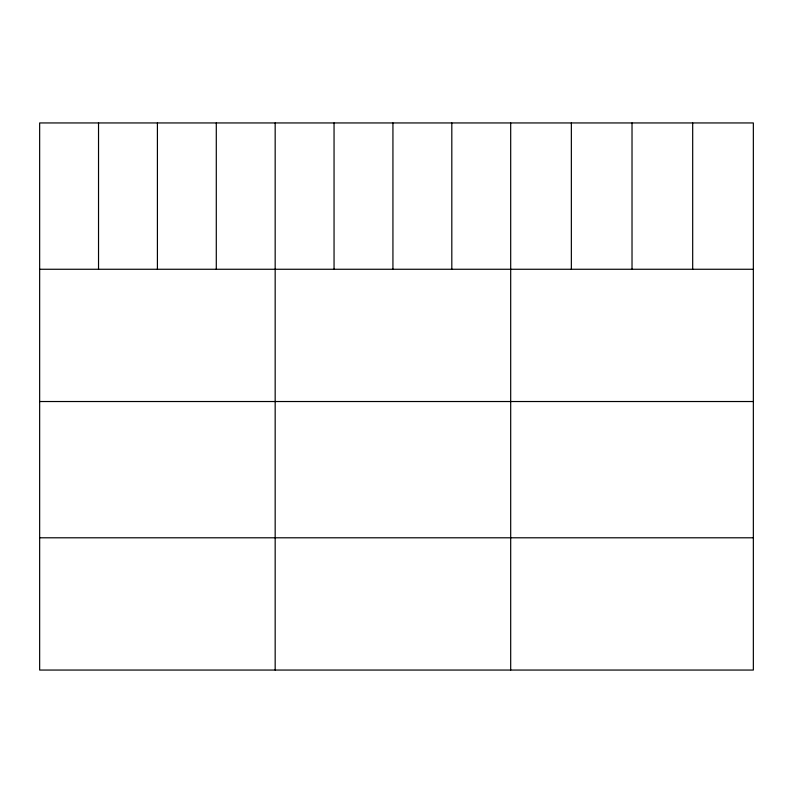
<?xml version="1.0" encoding="UTF-8"?>
<svg xmlns="http://www.w3.org/2000/svg" width="793" height="793" viewBox="0 0 793 793"><rect width="100%" height="100%" fill="white"/><g stroke="black" fill="none" stroke-linecap="round" stroke-linejoin="round"><path stroke-width="1.19" d="M753.35 269.263L753.35 670.055L39.65 670.055L39.65 122.945L753.35 122.945L753.35 269.263L39.65 269.263M39.65 401.526L753.35 401.526M39.65 537.793L753.35 537.793M692.685 122.945L692.685 269.263M632.021 122.945L632.021 269.263M571.356 122.945L571.356 269.263M510.692 122.945L510.692 670.055M451.812 122.945L451.812 269.263M392.931 122.945L392.931 269.263M334.051 122.945L334.051 269.263M275.171 122.945L275.171 670.055M216.291 122.945L216.291 269.263M157.411 122.945L157.411 269.263M98.53 122.945L98.53 269.263"/></g></svg>
